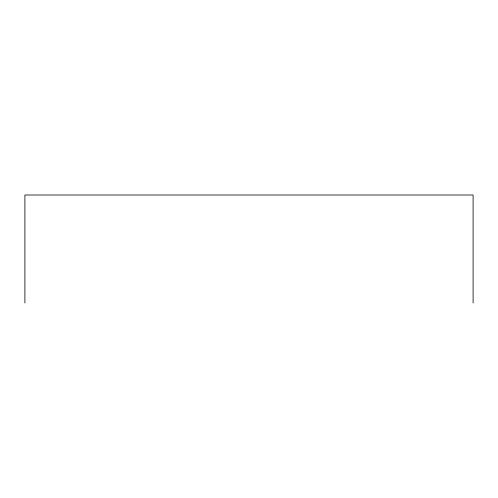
<?xml version="1.0" encoding="UTF-8"?>
<svg xmlns="http://www.w3.org/2000/svg" width="498" height="498" viewBox="0 0 498 498"><rect width="100%" height="100%" fill="white"/><g stroke="black" fill="none" stroke-linecap="round" stroke-linejoin="round"><path stroke-width="0.75" d="M473.1 302.996L473.1 195.004L24.9 195.004L24.9 302.996"/></g></svg>
